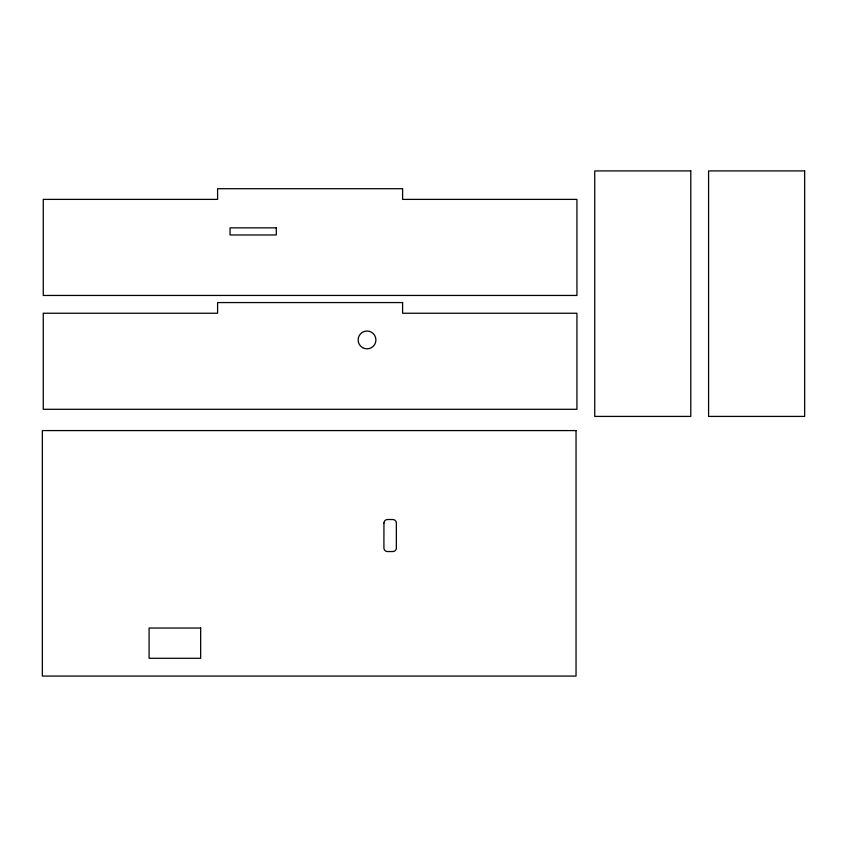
<?xml version="1.0" encoding="UTF-8"?>
<svg xmlns="http://www.w3.org/2000/svg" width="847" height="847" viewBox="0 0 847 847"><rect width="100%" height="100%" fill="white"/><g stroke="black" fill="none" stroke-linecap="round" stroke-linejoin="round"><path stroke-width="1.27" d="M383.945 523.086L383.913 547.988A3.557 3.557 0 0 0 387.471 551.545L392.807 551.545A3.557 3.557 0 0 0 396.364 547.988L396.354 523.086A3.557 3.557 0 0 0 392.796 519.529L387.503 519.529A3.557 3.557 0 0 0 383.945 523.086M690.792 170.925L594.732 170.925L594.732 416.417L690.792 416.417L690.792 170.925M804.65 170.925L708.59 170.925L708.59 416.417L804.65 416.417L804.65 170.925M402.6 188.712L217.594 188.712L217.594 199.384L43.25 199.384L43.25 295.455L576.945 295.455L576.945 199.384L402.6 199.384L402.6 188.712M276.302 227.854L230.045 227.854L230.045 234.968L276.302 234.968L276.302 227.854M402.6 302.57L217.594 302.57L217.594 313.242L43.25 313.242L43.25 409.302L576.945 409.302L576.945 313.242L402.6 313.242L402.6 302.57M576.045 430.583L42.35 430.583L42.35 676.075L576.045 676.075L576.045 430.583M200.675 628.04L149.093 628.04L149.093 658.288L200.675 658.288L200.675 628.04M362.58 347.63A8.894 8.894 0 0 0 375.92 339.922A8.894 8.894 0 0 0 362.58 332.225A8.894 8.894 0 0 0 362.58 347.63"/></g></svg>
